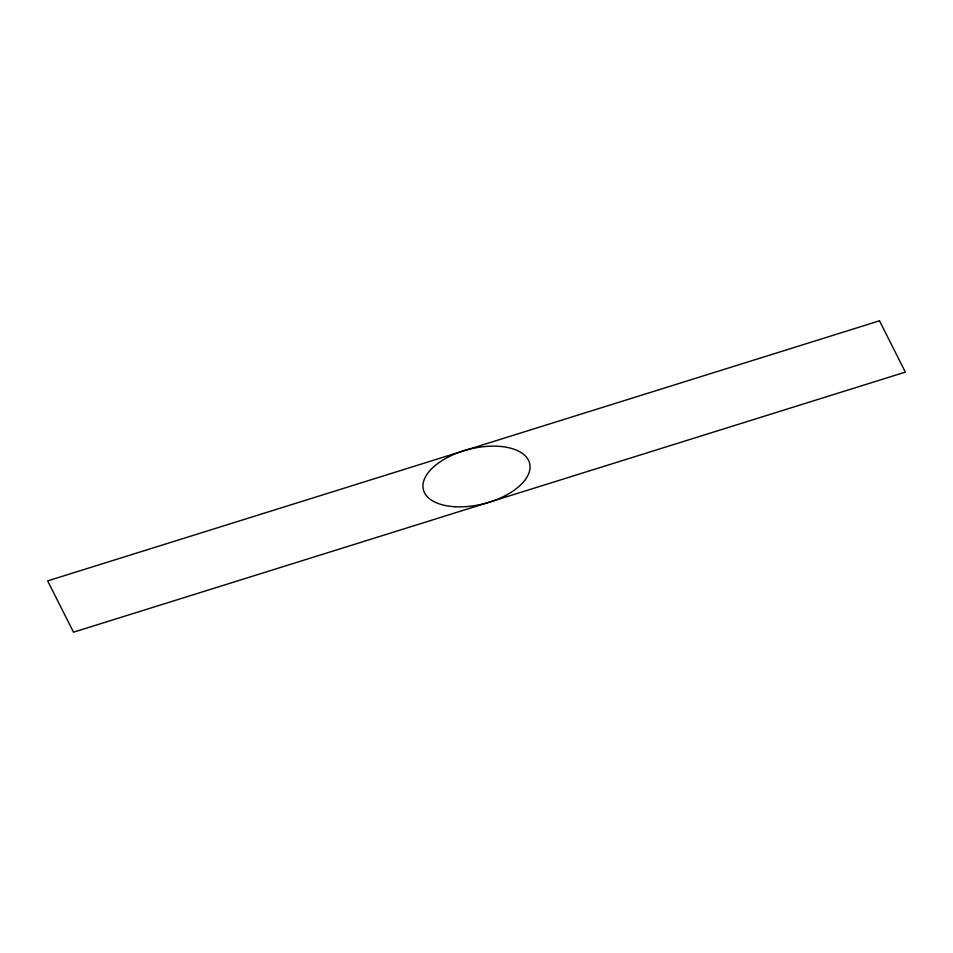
<?xml version="1.0" encoding="UTF-8"?>
<svg xmlns="http://www.w3.org/2000/svg" width="953" height="953" viewBox="0 0 953 953"><rect width="100%" height="100%" fill="white"/><g stroke="black" fill="none" stroke-linecap="round" stroke-linejoin="round"><path stroke-width="1.43" d="M879.5 320.804L47.65 580.889L73.5 632.196L905.35 372.111L879.5 320.804M454.521 506.71A54.75 28.197 -13.9 0 0 529.797 464.063A54.75 28.197 -13.9 0 0 445.17 458.727A54.75 28.197 -13.9 0 0 454.521 506.71"/></g></svg>
